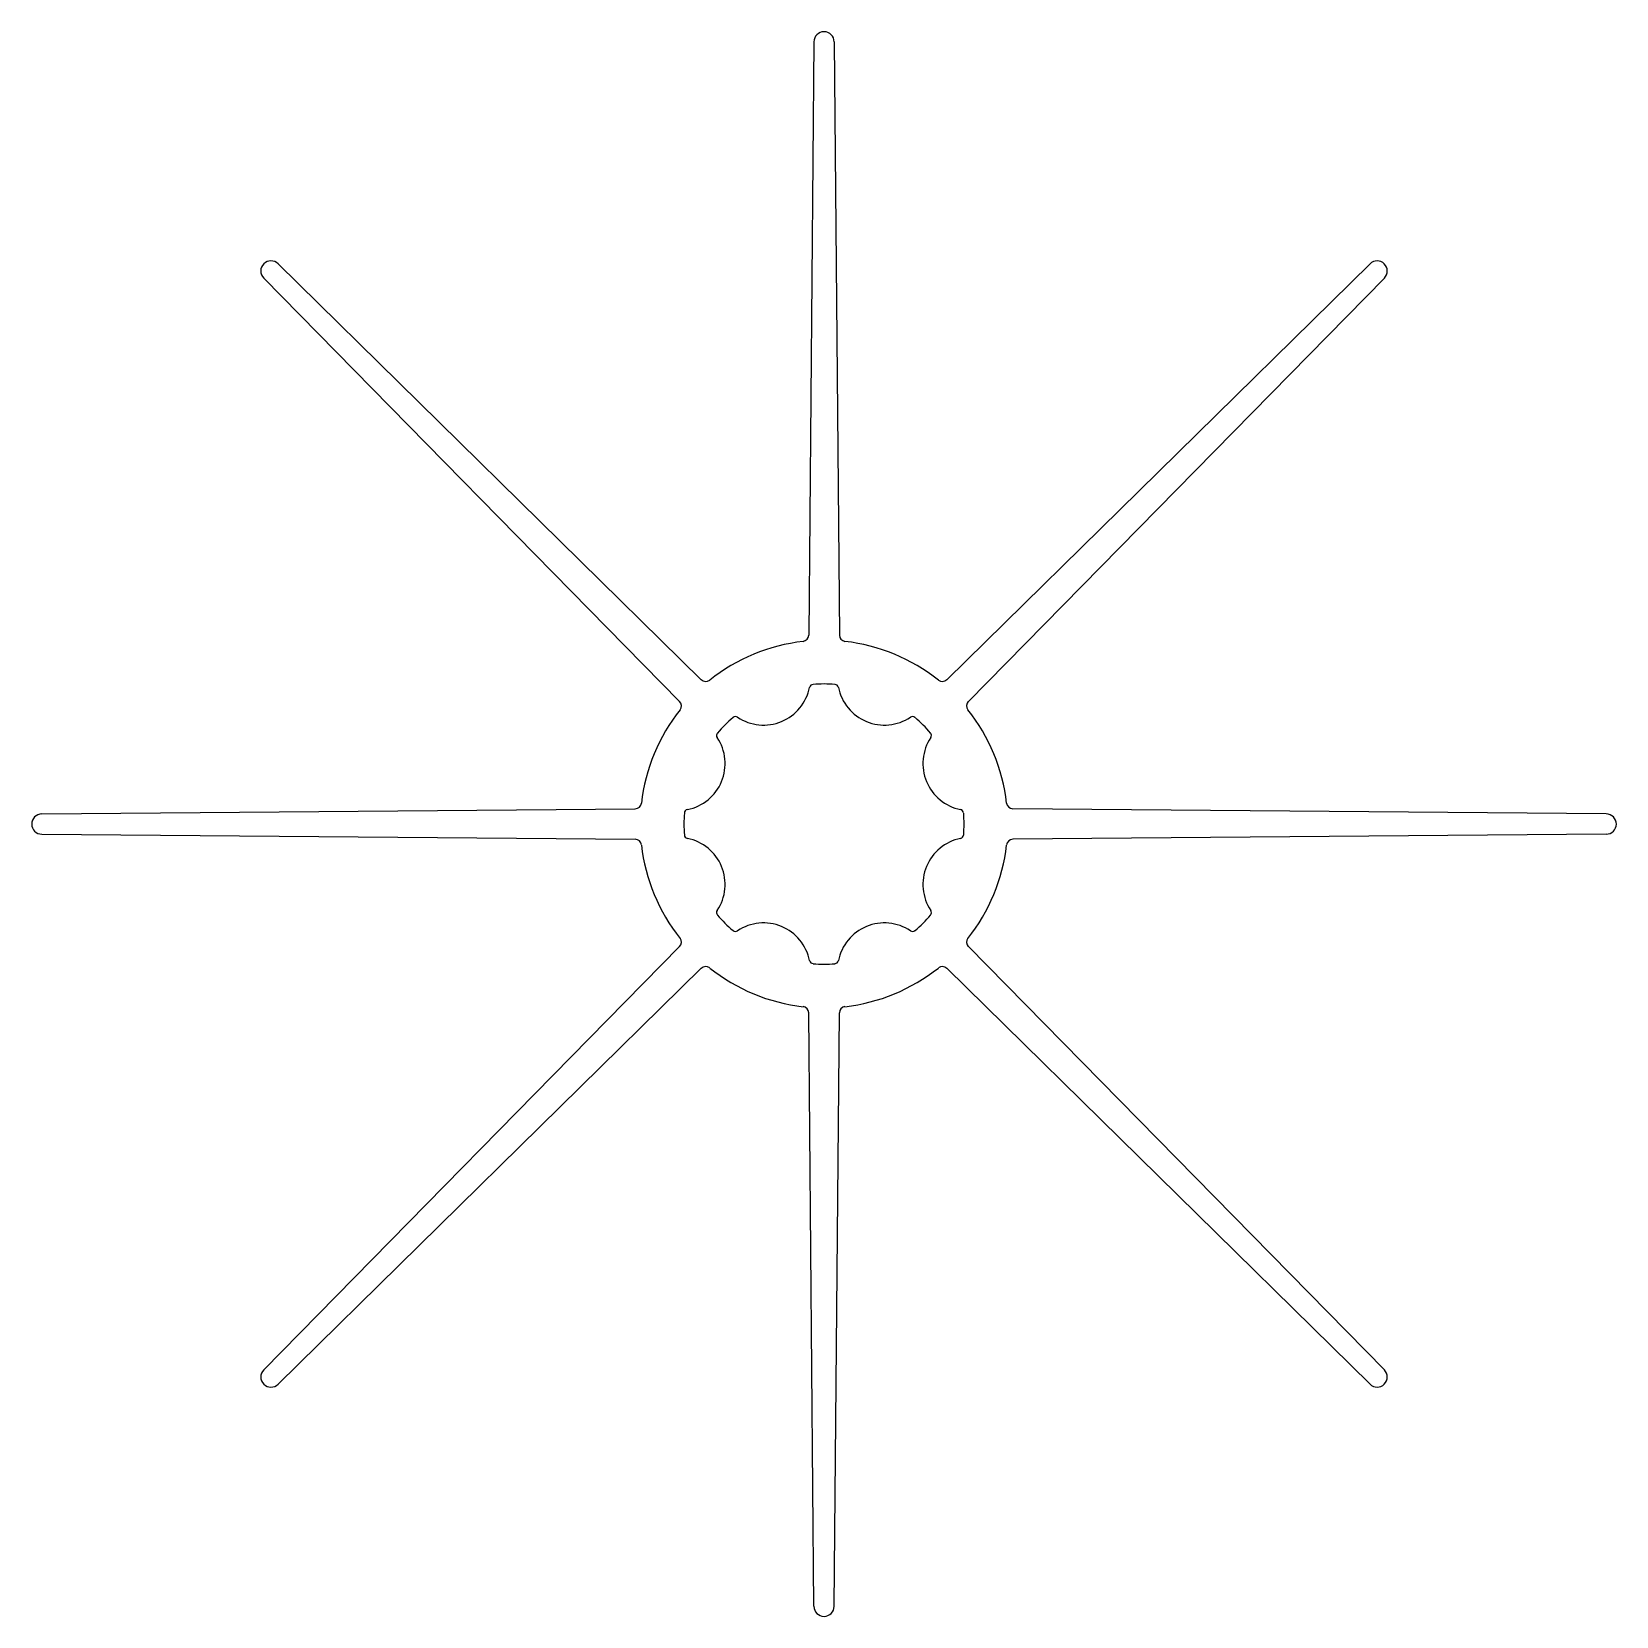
# Model space of a CAD drawing. Extents: x 528 to 653, y 690 to 815.
import ezdxf

# ---------------------------------------------------------------- set-up
doc = ezdxf.new("R2010")
doc.units = 0
doc.layers.get('0').update_dxf_attribs({"linetype": 'CONTINUOUS'})

msp = doc.modelspace()

# ---------------------------------------------------------------- linework, layer by layer
for p, q in [((589.93, 814.02), (589.52, 767.21)), ((591.53, 814.02), (591.94, 767.21)), ((547.66, 796.51), (581.05, 763.7)), ((633.8, 796.51), (600.41, 763.7)), ((546.53, 795.38), (579.34, 761.99)), ((634.93, 795.38), (602.12, 761.99)), ((529.02, 753.11), (575.83, 753.52)), ((652.43, 753.11), (605.63, 753.52)), ((529.02, 751.51), (575.83, 751.11)), ((652.43, 751.51), (605.63, 751.11)), ((546.53, 709.25), (579.34, 742.64)), ((634.93, 709.25), (602.12, 742.64)), ((547.66, 708.12), (581.05, 740.93)), ((633.8, 708.12), (600.41, 740.93)), ((589.93, 690.61), (589.52, 737.42)), ((591.53, 690.61), (591.94, 737.42))]:
    msp.add_line(p, q)
for centre, radius, start, end in [((590.73, 814.01), 0.8, 0.5009, 179.4991), ((547.1, 795.94), 0.8, 45.5009, 224.4991), ((634.36, 795.94), 0.8, 315.5009, 134.4991), ((590.73, 752.31), 14.5, 96.5426, 128.4574), ((589.02, 767.22), 0.5, 276.5426, 359.4991), ((592.44, 767.22), 0.5, 180.5009, 263.4574), ((590.73, 752.31), 14.5, 51.5426, 83.4574), ((581.4, 764.06), 0.5, 225.5009, 308.4574), ((585.96, 763.82), 3.7, 236.3228, 348.6772), ((589.89, 763.03), 0.3, 94.4937, 168.6772), ((590.73, 752.31), 11.05, 85.5063, 94.4937), ((591.57, 763.03), 0.3, 11.3228, 85.5063), ((595.49, 763.82), 3.7, 191.3228, 303.6772), ((600.06, 764.06), 0.5, 231.5426, 314.4991), ((590.73, 752.31), 14.5, 141.5426, 173.4574), ((578.98, 761.64), 0.5, 321.5426, 44.4991), ((602.47, 761.64), 0.5, 135.5009, 218.4574), ((590.73, 752.31), 14.5, 6.5426, 38.4574), ((590.73, 752.31), 11.05, 130.5063, 139.4937), ((583.75, 760.49), 0.3, 56.3228, 130.5063), ((597.71, 760.49), 0.3, 49.4937, 123.6772), ((590.73, 752.31), 11.05, 40.5063, 49.4937), ((579.23, 757.08), 3.7, 281.3228, 33.6772), ((582.55, 759.3), 0.3, 139.4937, 213.6772), ((602.23, 757.08), 3.7, 146.3228, 258.6772), ((598.9, 759.3), 0.3, 326.3228, 40.5063), ((575.83, 754.02), 0.5, 270.5009, 353.4574), ((605.63, 754.02), 0.5, 186.5426, 269.4991), ((529.03, 752.31), 0.8, 90.5009, 269.4991), ((590.73, 752.31), 11.05, 175.5063, 184.4937), ((580.01, 753.16), 0.3, 101.3228, 175.5063), ((601.44, 753.16), 0.3, 4.4937, 78.6772), ((590.73, 752.31), 11.05, 355.5063, 4.4937), ((652.43, 752.31), 0.8, 270.5009, 89.4991), ((580.01, 751.47), 0.3, 184.4937, 258.6772), ((601.44, 751.47), 0.3, 281.3228, 355.5063), ((575.83, 750.61), 0.5, 6.5426, 89.4991), ((590.73, 752.31), 14.5, 186.5426, 218.4574), ((579.23, 747.55), 3.7, 326.3228, 78.6772), ((602.23, 747.55), 3.7, 101.3228, 213.6772), ((590.73, 752.31), 14.5, 321.5426, 353.4574), ((605.63, 750.61), 0.5, 90.5009, 173.4574), ((582.55, 745.33), 0.3, 146.3228, 220.5063), ((590.73, 752.31), 11.05, 220.5063, 229.4937), ((590.73, 752.31), 11.05, 310.5063, 319.4937), ((598.9, 745.33), 0.3, 319.4937, 33.6772), ((583.75, 744.14), 0.3, 229.4937, 303.6772), ((585.96, 740.81), 3.7, 11.3228, 123.6772), ((595.49, 740.81), 3.7, 56.3228, 168.6772), ((597.71, 744.14), 0.3, 236.3228, 310.5063), ((578.98, 742.99), 0.5, 315.5009, 38.4574), ((602.47, 742.99), 0.5, 141.5426, 224.4991), ((589.89, 741.6), 0.3, 191.3228, 265.5063), ((590.73, 752.31), 11.05, 265.5063, 274.4937), ((591.57, 741.6), 0.3, 274.4937, 348.6772), ((581.4, 740.57), 0.5, 51.5426, 134.4991), ((590.73, 752.31), 14.5, 231.5426, 263.4574), ((590.73, 752.31), 14.5, 276.5426, 308.4574), ((600.06, 740.57), 0.5, 45.5009, 128.4574), ((589.02, 737.41), 0.5, 0.5009, 83.4574), ((592.44, 737.41), 0.5, 96.5426, 179.4991), ((547.1, 708.69), 0.8, 135.5009, 314.4991), ((634.36, 708.69), 0.8, 225.5009, 44.4991), ((590.73, 690.61), 0.8, 180.5009, 359.4991)]:
    msp.add_arc(centre, radius, start, end)

doc.saveas('drawing.dxf')
